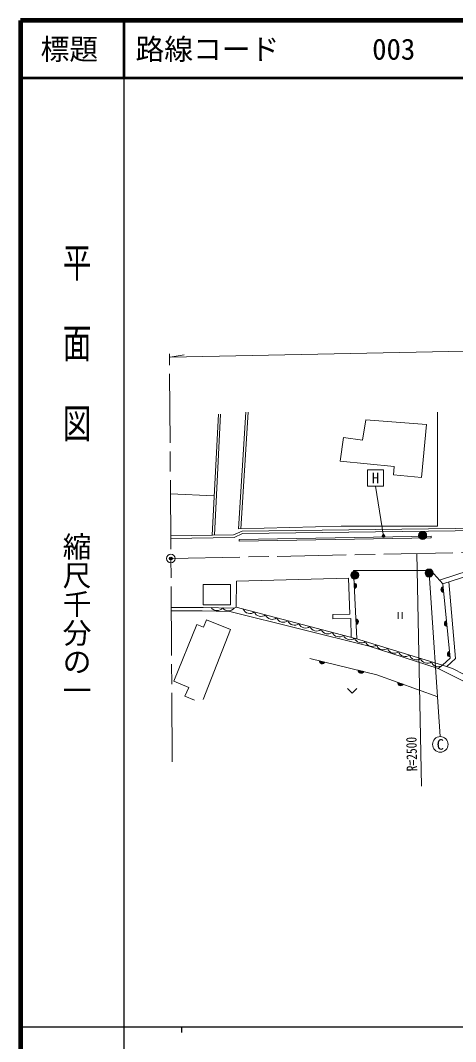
# Model space of a CAD drawing. Units: millimetres at full size, sheet at 1:1000; details may follow other scales. Extents: x 40000 to 680000, y 20000 to 380000.
# Drawn here: x 40000 to 115630, y 202409 to 380000 of the extents above; entities that cross this region are included whole.
import ezdxf
from ezdxf.enums import TextEntityAlignment as Align

# ---------------------------------------------------------------- set-up
doc = ezdxf.new("R2010")
doc.units = ezdxf.units.MM
doc.header["$LTSCALE"] = 1000
doc.header["$PDMODE"] = 32
doc.header["$PDSIZE"] = 500
doc.linetypes.add('CHAIN', pattern=[18.5, 12, -1.5, 3.5, -1.5])
for name, color, linetype, lineweight in [('M-BGD', 7, 'Continuous', 13), ('M-BMK', 2, 'CHAIN', 13), ('M-BMK-SRVR', 3, 'Continuous', 13), ('M-STR-HTXT', 7, 'Continuous', 13), ('M-STR-STRC', 7, 'Continuous', 13), ('M-TTL', 2, 'Continuous', 140), ('M-TTL-BAND', 7, 'Continuous', 25), ('M-TTL-LINE', 7, 'Continuous', 50)]:
    doc.layers.add(name, color=color, linetype=linetype, lineweight=lineweight)
doc.layers.add('M-OTRS', color=6, linetype='Continuous')
doc.layers.add('M-TTL-TXT', color=7, linetype='Continuous')
doc.styles.add('@ＭＳ ゴシック', font='')
doc.styles.add('ＭＳ ゴシック', font='')
doc.styles.get('@ＭＳ ゴシック').set_extended_font_data('@MS Gothic')
doc.styles.get('ＭＳ ゴシック').set_extended_font_data('MS Gothic')

msp = doc.modelspace()

# ---------------------------------------------------------------- hatches: boundary and pattern name
at = {"layer": 'M-BGD'}
for points in [[(110605, 290427, -0.41421), (109905, 289727, -0.41421), (109205, 290427, -1)], [(98802, 283523, -0.41421), (98102, 282823, -0.41421), (97402, 283523, -1)], [(111735, 283893, -0.41421), (111035, 283193, -0.41421), (110335, 283893, -1)], [(97995, 282154, -0.82183), (98045, 281165)], [(113549, 280549, -0.82183), (113451, 281535)], [(98309, 275921, -0.82183), (98358, 274931)], [(114136, 274611, -0.82183), (114039, 275597)], [(114661, 269307, -0.82183), (114563, 270293)], [(92919, 268402, -0.82183), (91957, 268638)], [(99662, 266744, -0.82183), (98700, 266981)], [(106507, 264548, -0.82183), (105574, 264882)]]:
    msp.add_hatch(color=256, dxfattribs=at).paths.add_polyline_path(points)
at = {"layer": 'M-STR-STRC'}
for points in [[(103320, 290451, -0.41421), (103220, 290112, -0.41421), (102880, 290212, -1)], [(111254, 284012, -0.41421), (111154, 283673, -0.41421), (110815, 283773, -1)]]:
    msp.add_hatch(color=256, dxfattribs=at).paths.add_polyline_path(points)

# ---------------------------------------------------------------- linework, layer by layer
at = {"layer": 'M-BGD'}
for p, q in [((73351, 290473), (74410, 311522)), ((73702, 290478), (74759, 311504)), ((77894, 291556), (79200, 311876)), ((78280, 291567), (79586, 311886)), ((66074, 297689), (73695, 297306)), ((95725, 292039), (77894, 291556)), ((78025, 289736), (111389, 290308)), ((78030, 289436), (78025, 289736)), ((78030, 289436), (111395, 290009)), ((111395, 290009), (111389, 290308)), ((97995, 282154), (98045, 281165)), ((113549, 280549), (113451, 281535)), ((71769, 277915), (66207, 277877)), ((66210, 277313), (71585, 277308)), ((71769, 277915), (77153, 277788)), ((77153, 277788), (77510, 277945)), ((105629, 277080), (105629, 275906)), ((106329, 277080), (106329, 275906)), ((98309, 275921), (98358, 274931)), ((114136, 274611), (114039, 275597)), ((114661, 269307), (114563, 270293)), ((92919, 268402), (91957, 268638)), ((99662, 266744), (98700, 266981)), ((112606, 267290), (118982, 264126)), ((106507, 264548), (105574, 264882))]:
    msp.add_line(p, q, dxfattribs=at)
for points in [[(95725, 292039), (112503, 292039), (112503, 311885)], [(66123, 290377), (77056, 290523), (78520, 291200), (120183, 291718), (152404, 292621), (191387, 293717)], [(66129, 289927), (77158, 290074), (78622, 290752), (120192, 291268), (152417, 292172), (191391, 293267)], [(113360, 267844), (114680, 269113), (113405, 282005), (111321, 284344), (97886, 284326), (98484, 272432)], [(112843, 282635), (117972, 284356), (127750, 284688)], [(97458, 272712), (97405, 275990), (94298, 275940), (94286, 276678), (97242, 276726), (96994, 283007), (77543, 282458), (77510, 277945)], [(113405, 282005), (117924, 283461), (127780, 283791)], [(114103, 267615), (115614, 269057), (114442, 282339)], [(71585, 277308), (76370, 277209), (100608, 271196), (112606, 267290), (113360, 267844)], [(113360, 267844), (98239, 272507), (77510, 277945)], [(70227, 261781), (68596, 262500), (69249, 263980), (66681, 265112), (70634, 274936), (71791, 274470), (72315, 275772), (76514, 274082), (71754, 261875)], [(90329, 269038), (101925, 266188), (112544, 262389)], [(113360, 267844), (115109, 267305), (119149, 265213)], [(96869, 263811), (97665, 263015), (98460, 263811)]]:
    msp.add_lwpolyline(points, dxfattribs=at)
for points in [[(110588, 309713), (109710, 300530), (104819, 300998), (104958, 302446), (95551, 303345), (96138, 307480), (99447, 307011), (100028, 310549)], [(71766, 278356), (76499, 278356), (76499, 281929), (71766, 281929)]]:
    msp.add_lwpolyline(points, close=True, dxfattribs=at)
for centre in [(109905, 290427), (98102, 283523), (111035, 283893)]:
    msp.add_circle(centre, 700, dxfattribs=at)
for centre, radius, start, end in [((97922, 281654), 505, 284.04853, 81.70672), ((113597, 281051), 505, 106.81989, 264.47808), ((74172, 278608), 1250, 215.52201, 321.78221), ((76171, 278561), 1250, 215.52201, 321.78221), ((79886, 278097), 1250, 202.171, 308.4312), ((81820, 277590), 1250, 202.171, 308.4312), ((83755, 277082), 1250, 202.171, 308.4312), ((85689, 276575), 1250, 202.171, 308.4312), ((87624, 276067), 1250, 202.171, 308.4312), ((98236, 275421), 505, 284.04853, 81.70672), ((114185, 275114), 505, 106.81989, 264.47808), ((89558, 275560), 1250, 202.171, 308.4312), ((91493, 275052), 1250, 202.171, 308.4312), ((93427, 274545), 1250, 202.171, 308.4312), ((95362, 274037), 1250, 202.171, 308.4312), ((97297, 273530), 1250, 202.171, 308.4312), ((99247, 272981), 1250, 199.73169, 305.9919), ((101158, 272392), 1250, 199.73169, 305.9919), ((103069, 271802), 1250, 199.73169, 305.9919), ((104981, 271213), 1250, 199.73169, 305.9919), ((106892, 270624), 1250, 199.73169, 305.9919), ((114709, 269810), 505, 106.81989, 264.47808), ((92461, 268615), 505, 177.36096, 335.01916), ((108803, 270034), 1250, 199.73169, 305.9919), ((110714, 269445), 1250, 199.73169, 305.9919), ((112625, 268856), 1250, 199.73169, 305.9919), ((99204, 266957), 505, 177.36096, 335.01916), ((106074, 264807), 505, 171.48377, 329.14196)]:
    msp.add_arc(centre, radius, start, end, dxfattribs=at)
at = {"layer": 'M-BMK'}
msp.add_line((66386, 251049), (65911, 322012), dxfattribs=at)
msp.add_lwpolyline([(66150, 286420), (128382, 287679), (166128, 288142), (205628, 288689), (240861, 289142), (266457, 289569), (306427, 290114), (366568, 290371), (405218, 290494), (448747, 290723), (466568, 290769), (492029, 290902), (498848, 290781), (505648, 290351), (511407, 289915), (516378, 289385), (526069, 287856), (530551, 286959), (566226, 279890)], dxfattribs=at)
at = {"layer": 'M-BMK-SRVR'}
msp.add_circle((66150, 286420), 750, dxfattribs=at)
at = {"layer": 'M-OTRS'}
msp.add_point((66150, 286420), dxfattribs=at)
at = {"layer": 'M-STR-HTXT'}
for p, q in [((66016, 321443), (68440, 321835)), ((103100, 290332), (101710, 299009)), ((109714, 246825), (108895, 287285)), ((111035, 283893), (112975, 255438))]:
    msp.add_line(p, q, dxfattribs=at)
msp.add_lwpolyline([(66016, 321443), (162880, 323436), (253640, 324669), (345999, 325656), (460590, 326084), (489677, 326064), (503565, 325482), (519173, 324278), (528483, 323178), (535259, 321910), (550277, 318771), (571296, 314407)], dxfattribs=at)
msp.add_lwpolyline([(100304, 301822), (103116, 301822), (103116, 299009), (100304, 299009)], close=True, dxfattribs=at)
msp.add_circle((112975, 254088), 1350, dxfattribs=at)
at = {"layer": 'M-STR-STRC'}
for centre in [(103100, 290332), (111035, 283893)]:
    msp.add_circle(centre, 250, dxfattribs=at)
at = {"layer": 'M-TTL'}
for p, q in [((40000, 380000), (40000, 20000)), ((680000, 380000), (40000, 380000))]:
    msp.add_line(p, q, dxfattribs=at)
at = {"layer": 'M-TTL-BAND'}
for p, q in [((58000, 370000), (58000, 20000)), ((40000, 205000), (579000, 205000)), ((68000, 205000), (68000, 204000))]:
    msp.add_line(p, q, dxfattribs=at)
at = {"layer": 'M-TTL-LINE'}
for p, q in [((58000, 380000), (58000, 370000)), ((40000, 370000), (680000, 370000))]:
    msp.add_line(p, q, dxfattribs=at)

# ---------------------------------------------------------------- texts
at = {"layer": 'M-STR-HTXT', "style": 'ＭＳ ゴシック'}
for s, p in [('H', (101710, 300415)), ('C', (112975, 254088))]:
    msp.add_text(s, height=1833, dxfattribs=at).set_placement(p, align=Align.MIDDLE_CENTER)
at = {"layer": 'M-STR-HTXT', "style": 'ＭＳ ゴシック', "width": 0.8}
msp.add_text('R=2500', height=1833, rotation=91.159, dxfattribs=at).set_placement((109452, 252438), align=Align.BOTTOM_CENTER)
at = {"layer": 'M-TTL-BAND', "style": '@ＭＳ ゴシック', "width": 1.4}
msp.add_text('平  面  図', height=3666, rotation=270, dxfattribs=at).set_placement((49777, 306475), align=Align.MIDDLE_RIGHT)
at = {"layer": 'M-TTL-BAND', "style": '@ＭＳ ゴシック'}
msp.add_text('縮尺千分の一', height=3666, rotation=270, dxfattribs=at).set_placement((49777, 261030), align=Align.MIDDLE_RIGHT)
at = {"layer": 'M-TTL-TXT', "style": 'ＭＳ ゴシック'}
msp.add_text('標題', height=3666, dxfattribs=at).set_placement((48500, 375000), align=Align.MIDDLE_CENTER)
for s, p in [('路線コード', (60000, 375000)), ('003', (101142, 375000))]:
    msp.add_text(s, height=3666, dxfattribs=at).set_placement(p, align=Align.MIDDLE_LEFT)

doc.saveas('drawing.dxf')
